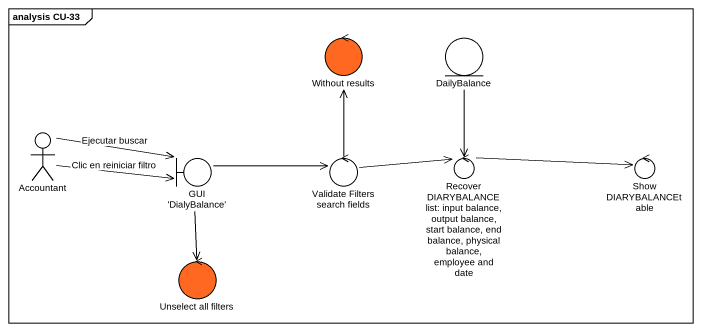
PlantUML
@startuml
mainframe analysis CU-33
control "Without results" as Without_results #FF6820
entity DailyBalance
actor Accountant
boundary "GUI 'DialyBalance'" as GUI_DialyBalance
control "Validate Filters search fields" as Validate_Filters_search
control "Recover DIARYBALANCE list: input balance, output balance, start balance, end balance, physical balance, employee and date" as Recover_DIARYBALANCE_list
control "Show DIARYBALANCEtable" as Show_DIARYBALANCEtable
control "Unselect all filters" as Unselect_all_filters #FF6820
DailyBalance --> Recover_DIARYBALANCE_list
Accountant -right-> GUI_DialyBalance : Ejecutar buscar
Accountant -right-> GUI_DialyBalance : Clic en reiniciar filtro
GUI_DialyBalance -right-> Validate_Filters_search
GUI_DialyBalance --> Unselect_all_filters
Validate_Filters_search -up-> Without_results
Validate_Filters_search -right-> Recover_DIARYBALANCE_list
Recover_DIARYBALANCE_list -right-> Show_DIARYBALANCEtable
@enduml
